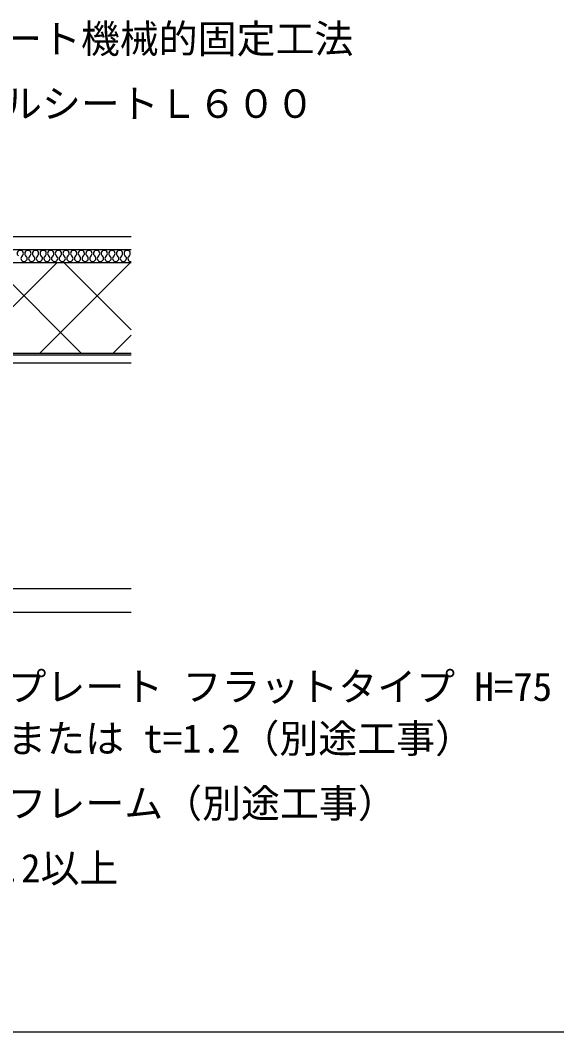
# Model space of a CAD drawing. Units: millimetres, scale not verified. Extents: x -665 to 665, y -465 to 450.
# Drawn here: x 196.8 to 403.6, y -465 to -74.7 of the extents above; entities that cross this region are included whole.
import ezdxf
from ezdxf.enums import TextEntityAlignment as Align

# ---------------------------------------------------------------- set-up
doc = ezdxf.new("R2010")
doc.units = ezdxf.units.MM
doc.header["$LTSCALE"] = 5
for name, color, linetype in [('0-1_線色１（水色）', 4, 'Continuous'), ('0-2_線色２（白）', 7, 'Continuous'), ('0-4_線色４（黄）', 2, 'Continuous'), ('0-5_金属', 7, 'Continuous'), ('0-A_文字', 7, 'Continuous'), ('0-D_断熱・ハッチ', 4, 'Continuous'), ('F-0', 134, 'Continuous')]:
    doc.layers.add(name, color=color, linetype=linetype)
doc.styles.add('ＭＳ ゴシック', font='')
doc.styles.get('ＭＳ ゴシック').set_extended_font_data('MS Gothic')

msp = doc.modelspace()

# ---------------------------------------------------------------- linework, layer by layer
at = {"layer": '0-1_線色１（水色）'}
for centre, start, end in [((196.812, -164.675), 307.52351, 232.47649), ((199.756, -164.675), 307.52351, 232.47649), ((202.7, -164.675), 307.52351, 232.47649), ((205.644, -164.675), 307.52351, 232.47649), ((208.588, -164.675), 307.52351, 232.47649), ((211.532, -164.675), 307.52351, 232.47649), ((214.476, -164.675), 307.52351, 232.47649), ((217.42, -164.675), 307.52351, 232.47649), ((220.364, -164.675), 307.52351, 232.47649), ((223.308, -164.675), 307.52351, 232.47649), ((226.252, -164.675), 307.52351, 232.47649), ((229.195, -164.675), 307.52351, 232.47649), ((232.139, -164.675), 307.52351, 232.47649), ((235.083, -164.675), 307.52351, 232.47649), ((238.027, -164.675), 307.52351, 232.47649), ((198.284, -166.592), 127.52351, 52.47649), ((201.228, -166.592), 127.52351, 52.47649), ((204.172, -166.592), 127.52351, 52.47649), ((207.116, -166.592), 127.52351, 52.47649), ((210.06, -166.592), 127.52351, 52.47649), ((213.004, -166.592), 127.52351, 52.47649), ((215.948, -166.592), 127.52351, 52.47649), ((218.892, -166.592), 127.52351, 52.47649), ((221.836, -166.592), 127.52351, 52.47649), ((224.78, -166.592), 127.52351, 52.47649), ((227.724, -166.592), 127.52351, 52.47649), ((230.667, -166.592), 127.52351, 52.47649), ((233.611, -166.592), 127.52351, 52.47649), ((236.555, -166.592), 127.52351, 52.47649), ((239.499, -166.592), 127.52351, 271.71028)]:
    msp.add_arc(centre, 1.208, start, end, dxfattribs=at)
at = {"layer": '0-2_線色２（白）'}
for p, q in [((-72.465, -163.133), (239.535, -163.133)), ((-72.465, -168.133), (239.535, -168.133))]:
    msp.add_line(p, q, dxfattribs=at)
at = {"layer": '0-4_線色４（黄）'}
msp.add_line((-3.471, -158.133), (239.535, -158.133), dxfattribs=at)
at = {"layer": '0-5_金属'}
for p, q in [((239.535, -203.933), (140.995, -203.933)), ((141.135, -203.133), (239.535, -203.133)), ((177.861, -206.933), (239.535, -206.933)), ((239.535, -294.133), (-90.465, -294.133)), ((-90.465, -303.133), (239.535, -303.133))]:
    msp.add_line(p, q, dxfattribs=at)
at = {"layer": '0-D_断熱・ハッチ'}
for p, q in [((176.046, -203.133), (211.046, -168.133)), ((185.279, -168.133), (220.279, -203.133)), ((204.33, -203.133), (239.33, -168.133)), ((213.563, -168.133), (239.535, -194.106)), ((232.614, -203.133), (239.535, -196.213))]:
    msp.add_line(p, q, dxfattribs=at)
at = {"layer": 'F-0'}
msp.add_line((-665, -465), (665, -465), dxfattribs=at)

# ---------------------------------------------------------------- texts
at = {"layer": '0-A_文字', "style": 'ＭＳ ゴシック'}
for s, p in [('塩ビシート機械的固定工法', (145.169, -90.633)), ('ラジアルシートＬ６００', (145.169, -115.633)), ('デッキプレート フラットタイプ H=75', (146.882, -340.633)), ('t=1.0 または t=1.2（別途工事）', (146.882, -360.633)), ('タイトフレーム（別途工事）', (146.882, -385.633)), ('亜鉛めっき鋼板 t=1.2以上', (54.71, -410.633))]:
    msp.add_text(s, height=11, dxfattribs=at).set_placement(p, align=Align.BOTTOM_LEFT)

doc.saveas('drawing.dxf')
